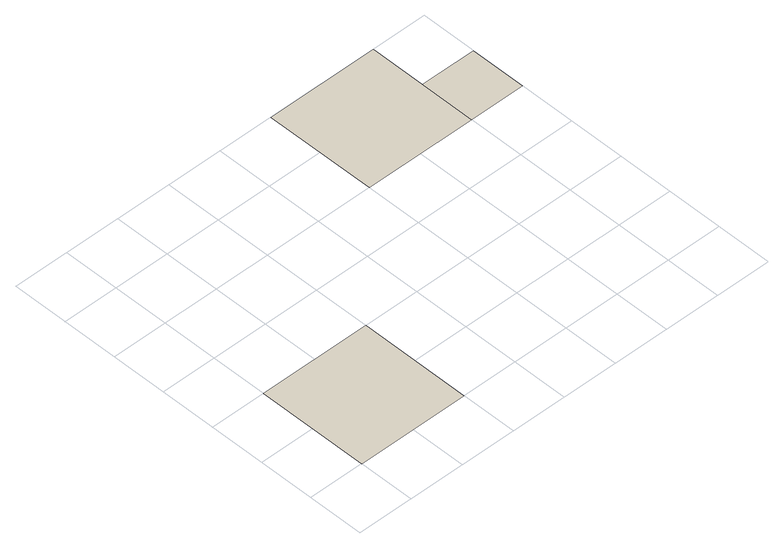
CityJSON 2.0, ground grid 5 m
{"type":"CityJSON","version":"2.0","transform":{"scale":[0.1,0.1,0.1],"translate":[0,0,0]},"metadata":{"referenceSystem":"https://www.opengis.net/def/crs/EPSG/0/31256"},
"CityObjects":{
"building1":{"type":"Building","attributes":{"measuredHeight":10.5,"storeysAboveGround":3,"function":"residential","yearOfConstruction":1990,"owner":"Max Mustermann","renovationYear":2010,"energyRating":2.5},"address":[{"thoroughfareName":"Teststraße","locality":"Teststadt","country":"Österreich"}],"geometry":[{"type":"MultiSurface","lod":"2","boundaries":[[[0,1,2,3]]]}]},
"building2":{"type":"Building","attributes":{"measuredHeight":15,"function":"commercial"},"children":["building2-1"],"geometry":[{"type":"MultiSurface","lod":"2","boundaries":[[[4,5,6,7]]]}]},
"building2-1":{"type":"BuildingPart","attributes":{"measuredHeight":10},"parents":["building2"],"geometry":[{"type":"MultiSurface","lod":"2","boundaries":[[[8,9,10,4]]]}]}
},
"vertices":[
[100,0,0],[100,100,0],[0,100,0],[0,0,0],
[300,200,0],[300,300,0],[200,300,0],[200,200,0],
[350,200,0],[350,250,0],[300,250,0]
]}
